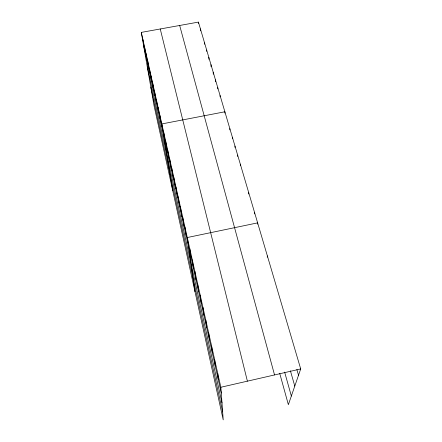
<?xml version="1.0" encoding="UTF-8"?>
<svg xmlns="http://www.w3.org/2000/svg" width="442" height="442" viewBox="0 0 442 442"><rect width="100%" height="100%" fill="white"/><g stroke="black" fill="none" stroke-linecap="round" stroke-linejoin="round"><path stroke-width="0.66" d="M234.984 147.462L234.989 146.087M237.619 156.424L237.636 155.059M240.31 165.546L240.332 164.197M248.675 194.055L248.73 192.684M254.526 213.934L254.603 212.613M257.537 224.166L257.631 222.873L187.292 237.531L194.994 291.703M267.233 257.205L267.371 255.912M141.296 32.393L220.856 387.253L223.227 419.9L154.081 105.909L141.296 32.393L198.43 22.1L300.704 368.943L288.366 404.673L279.692 373.263M220.856 387.253L300.704 368.943M296.858 369.518L298.527 375.241M290.405 370.772L294.781 386.093M284.631 372.087L291.35 396.038M179.673 25.481L274.543 374.943M160.247 28.979L247.393 381.164M143.451 44.78L221.276 393.015M147.263 66.681L221.995 402.938M150.866 87.394L222.652 412.016M144.44 46.399L146.551 58.648M142.854 39.338L144.993 51.659M149.346 68.283L151.391 80.311M147.683 60.869L149.755 72.974M146.048 53.57L148.142 65.753M152.755 83.505L154.755 95.356M151.037 75.831L153.059 87.77M154.507 91.312L156.479 103.063M158.098 107.334L160.015 118.887M156.286 99.257L158.23 110.909M172.673 190.331L161.822 123.937L224.873 111.782L224.901 113.141M159.943 115.561L161.827 127.003M163.733 132.462L165.551 143.661M165.678 141.142L167.463 152.214M169.678 158.987L171.391 169.783M167.662 149.982L169.408 160.921M171.739 168.159L173.408 178.811M173.833 177.507L175.457 187.999M175.971 187.032L177.551 197.364M178.148 196.745L179.684 206.9M180.364 206.646L181.855 216.619M182.629 216.74L184.071 226.525M184.938 227.033L186.325 236.619M189.767 248.575L191.043 257.73M192.292 259.852L193.508 268.764M194.878 271.366L196.027 280.035M197.513 283.134L198.596 291.538M200.209 295.151L201.22 303.278M202.966 307.439L203.906 315.279M205.779 320.002L206.641 327.533M208.657 332.843L209.442 340.058M211.602 345.981L212.304 352.86M214.619 359.418L215.226 365.943M217.702 373.175L218.215 379.324M198.43 22.1L198.519 23.42M200.436 28.907L200.563 30.879M204.552 42.863L204.629 44.233M206.663 50.012L206.734 51.377M208.806 57.278L208.906 59.311M210.983 64.67L211.077 66.692M213.199 72.19L213.282 74.195M215.453 79.836L215.53 81.831M217.751 87.615L217.796 88.936M220.083 95.533L220.122 96.837M229.84 128.622L229.851 129.954M232.393 137.274L232.393 138.589"/></g></svg>
